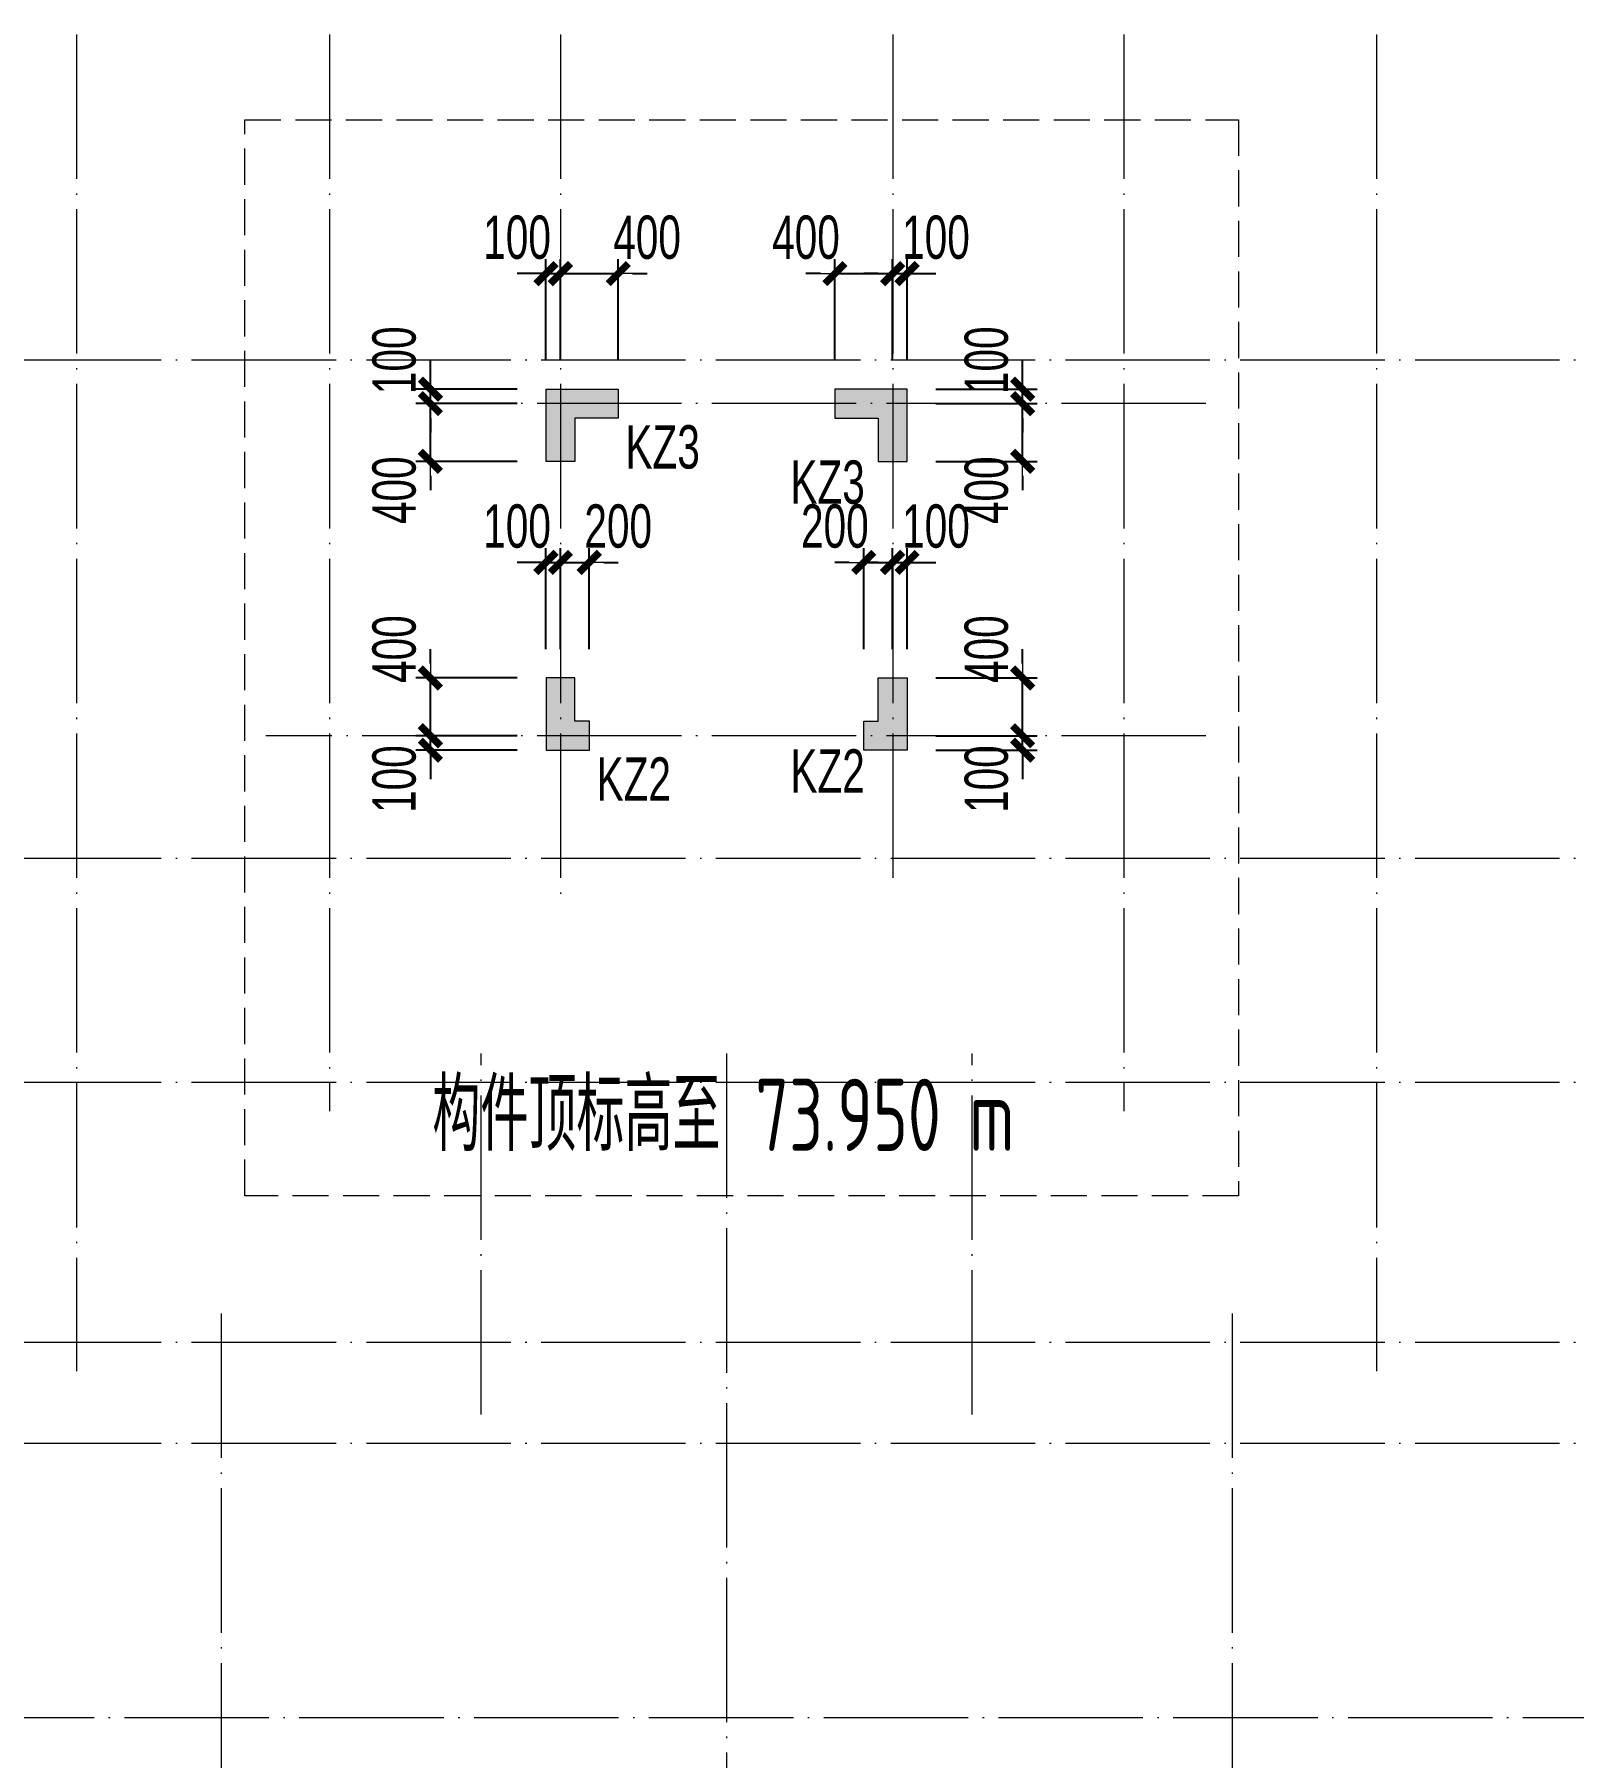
# Model space of a CAD drawing. Extents: x 5874492 to 7194610, y -939842 to -279257.
# Drawn here: x 6313719 to 6324374, y -823926 to -811995 of the extents above; entities that cross this region are included whole.
import ezdxf
from ezdxf.enums import TextEntityAlignment as Align

# ---------------------------------------------------------------- set-up
doc = ezdxf.new("R2010")
doc.units = 0
doc.header["$LTSCALE"] = 1000
doc.linetypes.add('DASH', pattern=[0.35, 0.25, -0.1])
doc.linetypes.add('DOTE', pattern=[2.42, 2, -0.2, 0.02, -0.2])
for name, color, linetype, lineweight in [('A-轴线-塔楼', 1, 'DOTE', 9), ('A-轴线-隔墙', 41, 'DOTE', 9), ('S-墙柱-DIM', 3, 'Continuous', 20), ('S-墙柱-HATCH', 251, 'Continuous', 20), ('S-墙柱-WALL', 6, 'Continuous', 20), ('S-板-BEAM', 4, 'DASH', 20), ('S-通用-TEXT', 7, 'Continuous', 20)]:
    doc.layers.add(name, color=color, linetype=linetype, lineweight=lineweight)
doc.styles.add('BW_Dim', font='Bweng.shx', dxfattribs={"width": 0.7, "bigfont": 'hztxt.shx'})
doc.styles.add('TSSD_Dimension', font='tssdeng.shx', dxfattribs={"width": 0.7, "bigfont": 'tssdchn.shx'})
doc.dimstyles.new('Cyz_100_100', dxfattribs={"dimtxt": 300, "dimasz": 100, "dimexe": 100, "dimexo": 200, "dimgap": 100, "dimtad": 1, "dimdec": 0, "dimzin": 0, "dimdsep": 46, "dimtxsty": 'BW_Dim', "dimblk": '_bwk', "dimcen": 0, "dimclrt": 7, "dimadec": 0, "dimazin": 0, "dimtfac": 1, "dimtdec": 0, "dimtix": 1, "dimtmove": 2, "dimatfit": 0, "dimfxl": 0, "dimtolj": 1, "dimtzin": 0, "dimarcsym": 0})

# ---------------------------------------------------------------- blocks, each defined once
blk = doc.blocks.new('_bwk')
blk.add_line((-1, 0), (0, 0))
at = {"const_width": 0.5}
blk.add_lwpolyline([(-0.7, -0.7), (0.7, 0.7)], dxfattribs=at)
blk = doc.blocks.new('*D1733')
at = {"layer": 'Defpoints', "color": 0, "transparency": 16777216}
for p in [(6319760, -816851), (6320560, -816851), (6319760, -816951)]:
    blk.add_point(p, dxfattribs=at)
at = {"layer": 'S-墙柱-DIM', "color": 0, "lineweight": -2, "transparency": 16777216}
for p, q in [((6320560, -816751), (6320560, -816651)), ((6319960, -816851), (6320660, -816851)), ((6320560, -816951), (6320560, -816851)), ((6319960, -816951), (6320660, -816951)), ((6320560, -817051), (6320560, -817151))]:
    blk.add_line(p, q, dxfattribs=at)
at = {"layer": 'S-墙柱-DIM', "color": 0, "lineweight": -2, "transparency": 16777216, "xscale": 100, "yscale": 100, "zscale": 100}
for p, rotation in [((6320560, -816851), 270), ((6320560, -816951), 90)]:
    blk.add_blockref('_bwk', p, dxfattribs=dict(at, rotation=rotation))
at = {"layer": 'S-墙柱-DIM', "color": 7, "transparency": 16777216, "insert": (6320310, -817151), "char_height": 300, "attachment_point": 5, "rotation": 90, "style": 'BW_Dim'}
blk.add_mtext('\\A1;100', dxfattribs=at)
blk = doc.blocks.new('*D1734')
at = {"layer": 'Defpoints', "color": 0, "transparency": 16777216}
for p in [(6319760, -816451), (6320560, -816451), (6319760, -816851)]:
    blk.add_point(p, dxfattribs=at)
at = {"layer": 'S-墙柱-DIM', "color": 0, "lineweight": -2, "transparency": 16777216}
for p, q in [((6320560, -816351), (6320560, -816251)), ((6319960, -816451), (6320660, -816451)), ((6320560, -816851), (6320560, -816451)), ((6319960, -816851), (6320660, -816851)), ((6320560, -816951), (6320560, -817051))]:
    blk.add_line(p, q, dxfattribs=at)
at = {"layer": 'S-墙柱-DIM', "color": 0, "lineweight": -2, "transparency": 16777216, "xscale": 100, "yscale": 100, "zscale": 100}
for p, rotation in [((6320560, -816451), 270), ((6320560, -816851), 90)]:
    blk.add_blockref('_bwk', p, dxfattribs=dict(at, rotation=rotation))
at = {"layer": 'S-墙柱-DIM', "color": 7, "transparency": 16777216, "insert": (6320310, -816251), "char_height": 300, "attachment_point": 5, "rotation": 90, "style": 'BW_Dim'}
blk.add_mtext('\\A1;400', dxfattribs=at)
blk = doc.blocks.new('*D1735')
at = {"layer": 'Defpoints', "color": 0, "transparency": 16777216}
for p in [(6319660, -815651), (6319460, -816451), (6319660, -816451)]:
    blk.add_point(p, dxfattribs=at)
at = {"layer": 'S-墙柱-DIM', "color": 0, "lineweight": -2, "transparency": 16777216}
for p, q in [((6319460, -816251), (6319460, -815551)), ((6319660, -816251), (6319660, -815551)), ((6319360, -815651), (6319260, -815651)), ((6319460, -815651), (6319660, -815651)), ((6319760, -815651), (6319860, -815651))]:
    blk.add_line(p, q, dxfattribs=at)
at = {"layer": 'S-墙柱-DIM', "color": 0, "lineweight": -2, "transparency": 16777216, "xscale": 100, "yscale": 100, "zscale": 100}
blk.add_blockref('_bwk', (6319460, -815651), dxfattribs=at)
at = {"layer": 'S-墙柱-DIM', "color": 0, "lineweight": -2, "transparency": 16777216, "xscale": 100, "yscale": 100, "zscale": 100, "rotation": 180}
blk.add_blockref('_bwk', (6319660, -815651), dxfattribs=at)
at = {"layer": 'S-墙柱-DIM', "color": 7, "transparency": 16777216, "insert": (6319260, -815401), "char_height": 300, "attachment_point": 5, "style": 'BW_Dim'}
blk.add_mtext('\\A1;200', dxfattribs=at)
blk = doc.blocks.new('*D1736')
at = {"layer": 'Defpoints', "color": 0, "transparency": 16777216}
for p in [(6319760, -815651), (6319660, -816451), (6319760, -816451)]:
    blk.add_point(p, dxfattribs=at)
at = {"layer": 'S-墙柱-DIM', "color": 0, "lineweight": -2, "transparency": 16777216}
for p, q in [((6319660, -816251), (6319660, -815551)), ((6319760, -816251), (6319760, -815551)), ((6319560, -815651), (6319460, -815651)), ((6319660, -815651), (6319760, -815651)), ((6319860, -815651), (6319960, -815651))]:
    blk.add_line(p, q, dxfattribs=at)
at = {"layer": 'S-墙柱-DIM', "color": 0, "lineweight": -2, "transparency": 16777216, "xscale": 100, "yscale": 100, "zscale": 100}
blk.add_blockref('_bwk', (6319660, -815651), dxfattribs=at)
at = {"layer": 'S-墙柱-DIM', "color": 0, "lineweight": -2, "transparency": 16777216, "xscale": 100, "yscale": 100, "zscale": 100, "rotation": 180}
blk.add_blockref('_bwk', (6319760, -815651), dxfattribs=at)
at = {"layer": 'S-墙柱-DIM', "color": 7, "transparency": 16777216, "insert": (6319960, -815401), "char_height": 300, "attachment_point": 5, "style": 'BW_Dim'}
blk.add_mtext('\\A1;100', dxfattribs=at)
blk = doc.blocks.new('*D1737')
at = {"layer": 'Defpoints', "color": 0, "transparency": 16777216}
for p in [(6319760, -814551), (6320560, -814551), (6319760, -814951)]:
    blk.add_point(p, dxfattribs=at)
at = {"layer": 'S-墙柱-DIM', "color": 0, "lineweight": -2, "transparency": 16777216}
for p, q in [((6320560, -814451), (6320560, -814351)), ((6319960, -814551), (6320660, -814551)), ((6320560, -814951), (6320560, -814551)), ((6319960, -814951), (6320660, -814951)), ((6320560, -815051), (6320560, -815151))]:
    blk.add_line(p, q, dxfattribs=at)
at = {"layer": 'S-墙柱-DIM', "color": 0, "lineweight": -2, "transparency": 16777216, "xscale": 100, "yscale": 100, "zscale": 100}
for p, rotation in [((6320560, -814551), 270), ((6320560, -814951), 90)]:
    blk.add_blockref('_bwk', p, dxfattribs=dict(at, rotation=rotation))
at = {"layer": 'S-墙柱-DIM', "color": 7, "transparency": 16777216, "insert": (6320310, -815151), "char_height": 300, "attachment_point": 5, "rotation": 90, "style": 'BW_Dim'}
blk.add_mtext('\\A1;400', dxfattribs=at)
blk = doc.blocks.new('*D1738')
at = {"layer": 'Defpoints', "color": 0, "transparency": 16777216}
for p in [(6319760, -814451), (6320560, -814451), (6319760, -814551)]:
    blk.add_point(p, dxfattribs=at)
at = {"layer": 'S-墙柱-DIM', "color": 0, "lineweight": -2, "transparency": 16777216}
for p, q in [((6320560, -814351), (6320560, -814251)), ((6319960, -814451), (6320660, -814451)), ((6320560, -814551), (6320560, -814451)), ((6319960, -814551), (6320660, -814551)), ((6320560, -814651), (6320560, -814751))]:
    blk.add_line(p, q, dxfattribs=at)
at = {"layer": 'S-墙柱-DIM', "color": 0, "lineweight": -2, "transparency": 16777216, "xscale": 100, "yscale": 100, "zscale": 100}
for p, rotation in [((6320560, -814451), 270), ((6320560, -814551), 90)]:
    blk.add_blockref('_bwk', p, dxfattribs=dict(at, rotation=rotation))
at = {"layer": 'S-墙柱-DIM', "color": 7, "transparency": 16777216, "insert": (6320310, -814251), "char_height": 300, "attachment_point": 5, "rotation": 90, "style": 'BW_Dim'}
blk.add_mtext('\\A1;100', dxfattribs=at)
blk = doc.blocks.new('*D1739')
at = {"layer": 'Defpoints', "color": 0, "transparency": 16777216}
for p in [(6319660, -813651), (6319260, -814451), (6319660, -814451)]:
    blk.add_point(p, dxfattribs=at)
at = {"layer": 'S-墙柱-DIM', "color": 0, "lineweight": -2, "transparency": 16777216}
for p, q in [((6319260, -814251), (6319260, -813551)), ((6319660, -814251), (6319660, -813551)), ((6319160, -813651), (6319060, -813651)), ((6319260, -813651), (6319660, -813651)), ((6319760, -813651), (6319860, -813651))]:
    blk.add_line(p, q, dxfattribs=at)
at = {"layer": 'S-墙柱-DIM', "color": 0, "lineweight": -2, "transparency": 16777216, "xscale": 100, "yscale": 100, "zscale": 100}
blk.add_blockref('_bwk', (6319260, -813651), dxfattribs=at)
at = {"layer": 'S-墙柱-DIM', "color": 0, "lineweight": -2, "transparency": 16777216, "xscale": 100, "yscale": 100, "zscale": 100, "rotation": 180}
blk.add_blockref('_bwk', (6319660, -813651), dxfattribs=at)
at = {"layer": 'S-墙柱-DIM', "color": 7, "transparency": 16777216, "insert": (6319060, -813401), "char_height": 300, "attachment_point": 5, "style": 'BW_Dim'}
blk.add_mtext('\\A1;400', dxfattribs=at)
blk = doc.blocks.new('*D1740')
at = {"layer": 'Defpoints', "color": 0, "transparency": 16777216}
for p in [(6319760, -813651), (6319660, -814451), (6319760, -814451)]:
    blk.add_point(p, dxfattribs=at)
at = {"layer": 'S-墙柱-DIM', "color": 0, "lineweight": -2, "transparency": 16777216}
for p, q in [((6319660, -814251), (6319660, -813551)), ((6319760, -814251), (6319760, -813551)), ((6319560, -813651), (6319460, -813651)), ((6319660, -813651), (6319760, -813651)), ((6319860, -813651), (6319960, -813651))]:
    blk.add_line(p, q, dxfattribs=at)
at = {"layer": 'S-墙柱-DIM', "color": 0, "lineweight": -2, "transparency": 16777216, "xscale": 100, "yscale": 100, "zscale": 100}
blk.add_blockref('_bwk', (6319660, -813651), dxfattribs=at)
at = {"layer": 'S-墙柱-DIM', "color": 0, "lineweight": -2, "transparency": 16777216, "xscale": 100, "yscale": 100, "zscale": 100, "rotation": 180}
blk.add_blockref('_bwk', (6319760, -813651), dxfattribs=at)
at = {"layer": 'S-墙柱-DIM', "color": 7, "transparency": 16777216, "insert": (6319960, -813401), "char_height": 300, "attachment_point": 5, "style": 'BW_Dim'}
blk.add_mtext('\\A1;100', dxfattribs=at)
blk = doc.blocks.new('*D1741')
at = {"layer": 'Defpoints', "color": 0, "transparency": 16777216}
for p in [(6316460, -816851), (6317260, -816851), (6317260, -816951)]:
    blk.add_point(p, dxfattribs=at)
at = {"layer": 'S-墙柱-DIM', "color": 0, "lineweight": -2, "transparency": 16777216}
for p, q in [((6316460, -816751), (6316460, -816651)), ((6317060, -816851), (6316360, -816851)), ((6316460, -816951), (6316460, -816851)), ((6317060, -816951), (6316360, -816951)), ((6316460, -817051), (6316460, -817151))]:
    blk.add_line(p, q, dxfattribs=at)
at = {"layer": 'S-墙柱-DIM', "color": 0, "lineweight": -2, "transparency": 16777216, "xscale": 100, "yscale": 100, "zscale": 100}
for p, rotation in [((6316460, -816851), 270), ((6316460, -816951), 90)]:
    blk.add_blockref('_bwk', p, dxfattribs=dict(at, rotation=rotation))
at = {"layer": 'S-墙柱-DIM', "color": 7, "transparency": 16777216, "insert": (6316210, -817151), "char_height": 300, "attachment_point": 5, "rotation": 90, "style": 'BW_Dim'}
blk.add_mtext('\\A1;100', dxfattribs=at)
blk = doc.blocks.new('*D1742')
at = {"layer": 'Defpoints', "color": 0, "transparency": 16777216}
for p in [(6316460, -816451), (6317260, -816451), (6317260, -816851)]:
    blk.add_point(p, dxfattribs=at)
at = {"layer": 'S-墙柱-DIM', "color": 0, "lineweight": -2, "transparency": 16777216}
for p, q in [((6316460, -816351), (6316460, -816251)), ((6317060, -816451), (6316360, -816451)), ((6316460, -816851), (6316460, -816451)), ((6317060, -816851), (6316360, -816851)), ((6316460, -816951), (6316460, -817051))]:
    blk.add_line(p, q, dxfattribs=at)
at = {"layer": 'S-墙柱-DIM', "color": 0, "lineweight": -2, "transparency": 16777216, "xscale": 100, "yscale": 100, "zscale": 100}
for p, rotation in [((6316460, -816451), 270), ((6316460, -816851), 90)]:
    blk.add_blockref('_bwk', p, dxfattribs=dict(at, rotation=rotation))
at = {"layer": 'S-墙柱-DIM', "color": 7, "transparency": 16777216, "insert": (6316210, -816251), "char_height": 300, "attachment_point": 5, "rotation": 90, "style": 'BW_Dim'}
blk.add_mtext('\\A1;400', dxfattribs=at)
blk = doc.blocks.new('*D1743')
at = {"layer": 'Defpoints', "color": 0, "transparency": 16777216}
for p in [(6317360, -815651), (6317260, -816451), (6317360, -816451)]:
    blk.add_point(p, dxfattribs=at)
at = {"layer": 'S-墙柱-DIM', "color": 0, "lineweight": -2, "transparency": 16777216}
for p, q in [((6317260, -816251), (6317260, -815551)), ((6317360, -816251), (6317360, -815551)), ((6317160, -815651), (6317060, -815651)), ((6317260, -815651), (6317360, -815651)), ((6317460, -815651), (6317560, -815651))]:
    blk.add_line(p, q, dxfattribs=at)
at = {"layer": 'S-墙柱-DIM', "color": 0, "lineweight": -2, "transparency": 16777216, "xscale": 100, "yscale": 100, "zscale": 100}
blk.add_blockref('_bwk', (6317260, -815651), dxfattribs=at)
at = {"layer": 'S-墙柱-DIM', "color": 0, "lineweight": -2, "transparency": 16777216, "xscale": 100, "yscale": 100, "zscale": 100, "rotation": 180}
blk.add_blockref('_bwk', (6317360, -815651), dxfattribs=at)
at = {"layer": 'S-墙柱-DIM', "color": 7, "transparency": 16777216, "insert": (6317060, -815401), "char_height": 300, "attachment_point": 5, "style": 'BW_Dim'}
blk.add_mtext('\\A1;100', dxfattribs=at)
blk = doc.blocks.new('*D1744')
at = {"layer": 'Defpoints', "color": 0, "transparency": 16777216}
for p in [(6317560, -815651), (6317360, -816451), (6317560, -816451)]:
    blk.add_point(p, dxfattribs=at)
at = {"layer": 'S-墙柱-DIM', "color": 0, "lineweight": -2, "transparency": 16777216}
for p, q in [((6317360, -816251), (6317360, -815551)), ((6317560, -816251), (6317560, -815551)), ((6317260, -815651), (6317160, -815651)), ((6317360, -815651), (6317560, -815651)), ((6317660, -815651), (6317760, -815651))]:
    blk.add_line(p, q, dxfattribs=at)
at = {"layer": 'S-墙柱-DIM', "color": 0, "lineweight": -2, "transparency": 16777216, "xscale": 100, "yscale": 100, "zscale": 100}
blk.add_blockref('_bwk', (6317360, -815651), dxfattribs=at)
at = {"layer": 'S-墙柱-DIM', "color": 0, "lineweight": -2, "transparency": 16777216, "xscale": 100, "yscale": 100, "zscale": 100, "rotation": 180}
blk.add_blockref('_bwk', (6317560, -815651), dxfattribs=at)
at = {"layer": 'S-墙柱-DIM', "color": 7, "transparency": 16777216, "insert": (6317760, -815401), "char_height": 300, "attachment_point": 5, "style": 'BW_Dim'}
blk.add_mtext('\\A1;200', dxfattribs=at)
blk = doc.blocks.new('*D1745')
at = {"layer": 'Defpoints', "color": 0, "transparency": 16777216}
for p in [(6316460, -814551), (6317260, -814551), (6317260, -814951)]:
    blk.add_point(p, dxfattribs=at)
at = {"layer": 'S-墙柱-DIM', "color": 0, "lineweight": -2, "transparency": 16777216}
for p, q in [((6316460, -814451), (6316460, -814351)), ((6317060, -814551), (6316360, -814551)), ((6316460, -814951), (6316460, -814551)), ((6317060, -814951), (6316360, -814951)), ((6316460, -815051), (6316460, -815151))]:
    blk.add_line(p, q, dxfattribs=at)
at = {"layer": 'S-墙柱-DIM', "color": 0, "lineweight": -2, "transparency": 16777216, "xscale": 100, "yscale": 100, "zscale": 100}
for p, rotation in [((6316460, -814551), 270), ((6316460, -814951), 90)]:
    blk.add_blockref('_bwk', p, dxfattribs=dict(at, rotation=rotation))
at = {"layer": 'S-墙柱-DIM', "color": 7, "transparency": 16777216, "insert": (6316210, -815151), "char_height": 300, "attachment_point": 5, "rotation": 90, "style": 'BW_Dim'}
blk.add_mtext('\\A1;400', dxfattribs=at)
blk = doc.blocks.new('*D1746')
at = {"layer": 'Defpoints', "color": 0, "transparency": 16777216}
for p in [(6316460, -814451), (6317260, -814451), (6317260, -814551)]:
    blk.add_point(p, dxfattribs=at)
at = {"layer": 'S-墙柱-DIM', "color": 0, "lineweight": -2, "transparency": 16777216}
for p, q in [((6316460, -814351), (6316460, -814251)), ((6317060, -814451), (6316360, -814451)), ((6316460, -814551), (6316460, -814451)), ((6317060, -814551), (6316360, -814551)), ((6316460, -814651), (6316460, -814751))]:
    blk.add_line(p, q, dxfattribs=at)
at = {"layer": 'S-墙柱-DIM', "color": 0, "lineweight": -2, "transparency": 16777216, "xscale": 100, "yscale": 100, "zscale": 100}
for p, rotation in [((6316460, -814451), 270), ((6316460, -814551), 90)]:
    blk.add_blockref('_bwk', p, dxfattribs=dict(at, rotation=rotation))
at = {"layer": 'S-墙柱-DIM', "color": 7, "transparency": 16777216, "insert": (6316210, -814251), "char_height": 300, "attachment_point": 5, "rotation": 90, "style": 'BW_Dim'}
blk.add_mtext('\\A1;100', dxfattribs=at)
blk = doc.blocks.new('*D1747')
at = {"layer": 'Defpoints', "color": 0, "transparency": 16777216}
for p in [(6317360, -813651), (6317260, -814451), (6317360, -814451)]:
    blk.add_point(p, dxfattribs=at)
at = {"layer": 'S-墙柱-DIM', "color": 0, "lineweight": -2, "transparency": 16777216}
for p, q in [((6317260, -814251), (6317260, -813551)), ((6317360, -814251), (6317360, -813551)), ((6317160, -813651), (6317060, -813651)), ((6317260, -813651), (6317360, -813651)), ((6317460, -813651), (6317560, -813651))]:
    blk.add_line(p, q, dxfattribs=at)
at = {"layer": 'S-墙柱-DIM', "color": 0, "lineweight": -2, "transparency": 16777216, "xscale": 100, "yscale": 100, "zscale": 100}
blk.add_blockref('_bwk', (6317260, -813651), dxfattribs=at)
at = {"layer": 'S-墙柱-DIM', "color": 0, "lineweight": -2, "transparency": 16777216, "xscale": 100, "yscale": 100, "zscale": 100, "rotation": 180}
blk.add_blockref('_bwk', (6317360, -813651), dxfattribs=at)
at = {"layer": 'S-墙柱-DIM', "color": 7, "transparency": 16777216, "insert": (6317060, -813401), "char_height": 300, "attachment_point": 5, "style": 'BW_Dim'}
blk.add_mtext('\\A1;100', dxfattribs=at)
blk = doc.blocks.new('*D1748')
at = {"layer": 'Defpoints', "color": 0, "transparency": 16777216}
for p in [(6317760, -813651), (6317360, -814451), (6317760, -814451)]:
    blk.add_point(p, dxfattribs=at)
at = {"layer": 'S-墙柱-DIM', "color": 0, "lineweight": -2, "transparency": 16777216}
for p, q in [((6317360, -814251), (6317360, -813551)), ((6317760, -814251), (6317760, -813551)), ((6317260, -813651), (6317160, -813651)), ((6317360, -813651), (6317760, -813651)), ((6317860, -813651), (6317960, -813651))]:
    blk.add_line(p, q, dxfattribs=at)
at = {"layer": 'S-墙柱-DIM', "color": 0, "lineweight": -2, "transparency": 16777216, "xscale": 100, "yscale": 100, "zscale": 100}
blk.add_blockref('_bwk', (6317360, -813651), dxfattribs=at)
at = {"layer": 'S-墙柱-DIM', "color": 0, "lineweight": -2, "transparency": 16777216, "xscale": 100, "yscale": 100, "zscale": 100, "rotation": 180}
blk.add_blockref('_bwk', (6317760, -813651), dxfattribs=at)
at = {"layer": 'S-墙柱-DIM', "color": 7, "transparency": 16777216, "insert": (6317960, -813401), "char_height": 300, "attachment_point": 5, "style": 'BW_Dim'}
blk.add_mtext('\\A1;400', dxfattribs=at)
blk = doc.blocks.new('ZHOUWANG3')
at = {"layer": 'A-轴线-塔楼', "linetype": 'DOTE', "ltscale": 0.5}
for p, q in [((107752, 248942), (107752, 239686)), ((109502, 248942), (109502, 241486)), ((111102, 248942), (111102, 242986)), ((113402, 248942), (113402, 243076)), ((115002, 248942), (115002, 241486)), ((116752, 248942), (116752, 239686)), ((139798, 246686), (85362, 246686)), ((115570, 246386), (110660, 246386)), ((115570, 244086), (109062, 244086)), ((139798, 243236), (85362, 243236)), ((112252, 241886), (112252, 226834)), ((139798, 241686), (85362, 241686)), ((108752, 240086), (108752, 226834)), ((115752, 240086), (115752, 226834)), ((139798, 239886), (85362, 239886)), ((139798, 239186), (85362, 239186))]:
    blk.add_line(p, q, dxfattribs=at)
at = {"layer": 'A-轴线-隔墙', "ltscale": 0.5}
for p, q in [((110552, 239386), (110552, 241886)), ((113952, 239386), (113952, 241886)), ((122394, 237286), (101608, 237286))]:
    blk.add_line(p, q, dxfattribs=at)

msp = doc.modelspace()

# ---------------------------------------------------------------- hatches: boundary and pattern name
at = {"layer": 'S-墙柱-HATCH'}
h = msp.add_hatch(color=256, dxfattribs=at)
h.dxf.hatch_style = 1
h.paths.add_polyline_path([(6317260.4, -814450.9), (6317760.4, -814450.9), (6317760.4, -814650.9), (6317460.4, -814650.9), (6317460.4, -814950.9), (6317260.4, -814950.9)])
h = msp.add_hatch(color=256, dxfattribs=at)
h.dxf.hatch_style = 1
h.paths.add_polyline_path([(6319760.4, -814450.9), (6319260.4, -814450.9), (6319260.4, -814650.9), (6319560.4, -814650.9), (6319560.4, -814950.9), (6319760.4, -814950.9)])
h = msp.add_hatch(color=256, dxfattribs=at)
h.dxf.hatch_style = 1
h.paths.add_polyline_path([(6317260.4, -816950.9), (6317560.4, -816950.9), (6317560.4, -816750.9), (6317460.4, -816750.9), (6317460.4, -816450.9), (6317260.4, -816450.9)])
h = msp.add_hatch(color=256, dxfattribs=at)
h.dxf.hatch_style = 1
h.paths.add_polyline_path([(6319760.4, -816950.9), (6319460.4, -816950.9), (6319460.4, -816750.9), (6319560.4, -816750.9), (6319560.4, -816450.9), (6319760.4, -816450.9)])

# ---------------------------------------------------------------- linework, layer by layer
at = {"layer": 'S-墙柱-WALL'}
for points in [[(6317260.4, -814450.9), (6317760.4, -814450.9), (6317760.4, -814650.9), (6317460.4, -814650.9), (6317460.4, -814950.9), (6317260.4, -814950.9)], [(6319760.4, -814450.9), (6319260.4, -814450.9), (6319260.4, -814650.9), (6319560.4, -814650.9), (6319560.4, -814950.9), (6319760.4, -814950.9)], [(6317260.4, -816950.9), (6317560.4, -816950.9), (6317560.4, -816750.9), (6317460.4, -816750.9), (6317460.4, -816450.9), (6317260.4, -816450.9)], [(6319760.4, -816950.9), (6319460.4, -816950.9), (6319460.4, -816750.9), (6319560.4, -816750.9), (6319560.4, -816450.9), (6319760.4, -816450.9)]]:
    msp.add_lwpolyline(points, close=True, dxfattribs=at)
at = {"layer": 'S-板-BEAM'}
msp.add_lwpolyline([(6315175.4, -812585.9), (6322055.4, -812585.9), (6322055.4, -820035.9), (6315175.4, -820035.9)], close=True, dxfattribs=at)

# ---------------------------------------------------------------- block references
msp.add_blockref('ZHOUWANG3', (6206258.5, -1060937.3))

# ---------------------------------------------------------------- texts
at = {"layer": 'S-板-BEAM', "style": 'TSSD_Dimension', "width": 0.7}
for s, p in [('构件顶标高至', (6316473.5, -819725.9)), ('m', (6320190.1, -819725.9))]:
    msp.add_text(s, height=500, dxfattribs=at).set_placement(p)
at = {"layer": 'S-板-BEAM', "color": 6, "style": 'TSSD_Dimension', "width": 0.7}
msp.add_text('73.950', height=500, dxfattribs=at).set_placement((6318709.4, -819725.9))
at = {"layer": 'S-通用-TEXT', "style": 'BW_Dim', "width": 0.7}
for s, p in [('KZ3', (6317810.4, -814700.9)), ('KZ3', (6318952.1, -814944.8)), ('KZ2', (6317610.4, -817000.9)), ('KZ2', (6318952.1, -816944.8))]:
    msp.add_text(s, height=300, dxfattribs=at).set_placement(p, align=Align.TOP_LEFT)

# ---------------------------------------------------------------- dimensions: what is measured, and where the dimension line sits
at = {"layer": 'S-墙柱-DIM'}
for base, p1, p2, picture, middle in [((6317360.4, -813650.9), (6317260.4, -814450.9), (6317360.4, -814450.9), '*D1747', (6317060.4, -813400.9)), ((6317760.4, -813650.9), (6317360.4, -814450.9), (6317760.4, -814450.9), '*D1748', (6317960.4, -813400.9)), ((6319660.4, -813650.9), (6319260.4, -814450.9), (6319660.4, -814450.9), '*D1739', (6319060.4, -813400.9)), ((6319760.4, -813650.9), (6319660.4, -814450.9), (6319760.4, -814450.9), '*D1740', (6319960.4, -813400.9)), ((6317360.4, -815650.9), (6317260.4, -816450.9), (6317360.4, -816450.9), '*D1743', (6317060.4, -815400.9)), ((6317560.4, -815650.9), (6317360.4, -816450.9), (6317560.4, -816450.9), '*D1744', (6317760.4, -815400.9)), ((6319660.4, -815650.9), (6319460.4, -816450.9), (6319660.4, -816450.9), '*D1735', (6319260.4, -815400.9)), ((6319760.4, -815650.9), (6319660.4, -816450.9), (6319760.4, -816450.9), '*D1736', (6319960.4, -815400.9))]:
    dim = msp.add_linear_dim(base=base, p1=p1, p2=p2, dimstyle='Cyz_100_100', dxfattribs=at)
    dim.commit()
    dim.dimension.update_dxf_attribs({"geometry": picture, "text_midpoint": middle, "dimtype": 128})
for base, p1, p2, picture, middle in [((6316460.4, -814450.9), (6317260.4, -814550.9), (6317260.4, -814450.9), '*D1746', (6316210.4, -814250.9)), ((6320560.4, -814450.9), (6319760.4, -814550.9), (6319760.4, -814450.9), '*D1738', (6320310.4, -814250.9)), ((6316460.4, -814550.9), (6317260.4, -814950.9), (6317260.4, -814550.9), '*D1745', (6316210.4, -815150.9)), ((6320560.4, -814550.9), (6319760.4, -814950.9), (6319760.4, -814550.9), '*D1737', (6320310.4, -815150.9)), ((6316460.4, -816450.9), (6317260.4, -816850.9), (6317260.4, -816450.9), '*D1742', (6316210.4, -816250.9)), ((6320560.4, -816450.9), (6319760.4, -816850.9), (6319760.4, -816450.9), '*D1734', (6320310.4, -816250.9)), ((6316460.4, -816850.9), (6317260.4, -816950.9), (6317260.4, -816850.9), '*D1741', (6316210.4, -817150.9)), ((6320560.4, -816850.9), (6319760.4, -816950.9), (6319760.4, -816850.9), '*D1733', (6320310.4, -817150.9))]:
    dim = msp.add_linear_dim(base=base, p1=p1, p2=p2, angle=90, dimstyle='Cyz_100_100', dxfattribs=at)
    dim.commit()
    dim.dimension.update_dxf_attribs({"geometry": picture, "text_midpoint": middle, "dimtype": 128})

doc.saveas('drawing.dxf')
